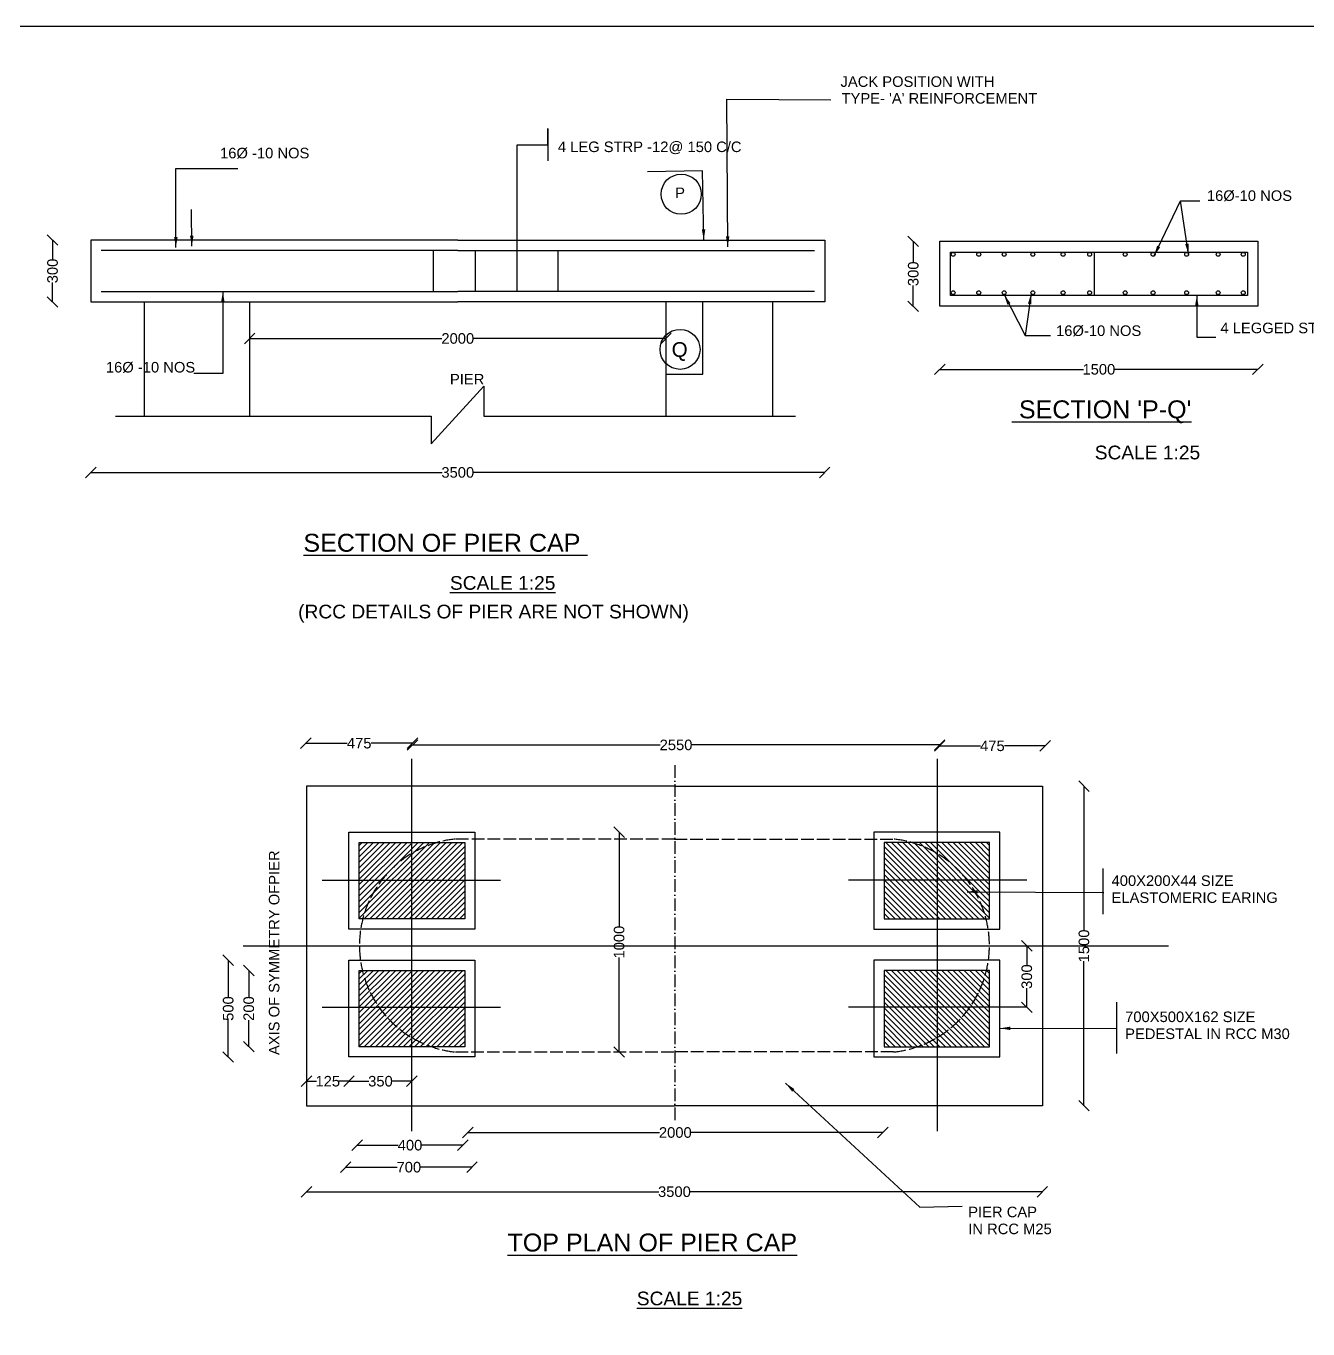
# Model space of a CAD drawing. Header units: millimetres. Extents: x -53240590 to -53219363, y 22122106 to 22136096.
# Drawn here: x -53237387 to -53231313, y 22129919 to 22136096 of the extents above; entities that cross this region are included whole.
import ezdxf

# ---------------------------------------------------------------- set-up
doc = ezdxf.new("R2010")
doc.units = ezdxf.units.MM
doc.header["$MEASUREMENT"] = 0
doc.linetypes.add('ACAD_ISO02W100', pattern=[15, 12, -3])
doc.linetypes.add('ACAD_ISO10W100', pattern=[18, 12, -3, 0, -3])
for name, color, linetype in [('DIMENSION', 7, 'Continuous'), ('DRAWING', 2, 'Continuous'), ('TEXT', 7, 'Continuous')]:
    doc.layers.add(name, color=color, linetype=linetype)
doc.styles.get("Standard").update_dxf_attribs({"font": 'arial.ttf', "height": 50})
doc.dimstyles.get("Standard").update_dxf_attribs({"dimtxt": 50, "dimasz": 50, "dimexe": 0.18, "dimexo": 0.0625, "dimgap": 0.09, "dimtad": 0, "dimdec": 0, "dimzin": 0, "dimdsep": 46, "dimtxsty": 'Standard', "dimblk": 'OBLIQUE', "dimcen": 0.09, "dimse1": 1, "dimse2": 1, "dimadec": 0, "dimazin": 0, "dimtfac": 1, "dimtdec": 0, "dimtofl": 0, "dimtmove": 0, "dimatfit": 3, "dimfxl": 1, "dimtolj": 1, "dimtzin": 0, "dimarcsym": 0})

# ---------------------------------------------------------------- blocks, each defined once
blk = doc.blocks.new('_Oblique')
at = {"color": 0, "linetype": 'ByBlock', "lineweight": -2}
blk.add_line((-0.5, -0.5), (0.5, 0.5), dxfattribs=at)
blk = doc.blocks.new('*D67')
at = {"layer": 'Defpoints', "color": 0, "transparency": 16777216}
for p in [(-53237080, 22135081.4), (-53237261.4, 22134787.6), (-53237080, 22134787.6)]:
    blk.add_point(p, dxfattribs=at)
at = {"layer": 'DIMENSION', "color": 0, "lineweight": -2, "transparency": 16777216}
for p, q in [((-53237261.4, 22135081.4), (-53237261.4, 22134989.7)), ((-53237261.4, 22134787.6), (-53237261.4, 22134879.3))]:
    blk.add_line(p, q, dxfattribs=at)
at = {"layer": 'DIMENSION', "color": 0, "lineweight": -2, "transparency": 16777216, "xscale": 50, "yscale": 50, "zscale": 50}
for p, rotation in [((-53237261.4, 22135081.4), 90), ((-53237261.4, 22134787.6), 270)]:
    blk.add_blockref('_Oblique', p, dxfattribs=dict(at, rotation=rotation))
at = {"layer": 'DIMENSION', "color": 0, "transparency": 16777216, "insert": (-53237261.4, 22134934.5), "char_height": 50, "attachment_point": 5, "rotation": 90}
blk.add_mtext('\\A1;300', dxfattribs=at)
blk = doc.blocks.new('*D68')
at = {"layer": 'Defpoints', "color": 0, "transparency": 16777216}
for p in [(-53236327.7, 22134787.6), (-53234354.8, 22134787.6), (-53236327.7, 22134614.4)]:
    blk.add_point(p, dxfattribs=at)
at = {"layer": 'DIMENSION', "color": 0, "lineweight": -2, "transparency": 16777216}
for p, q in [((-53236327.7, 22134614.4), (-53235416.4, 22134614.4)), ((-53234354.8, 22134614.4), (-53235266.2, 22134614.4))]:
    blk.add_line(p, q, dxfattribs=at)
at = {"layer": 'DIMENSION', "color": 0, "lineweight": -2, "transparency": 16777216, "xscale": 50, "yscale": 50, "zscale": 50, "rotation": 180}
blk.add_blockref('_Oblique', (-53236327.7, 22134614.4), dxfattribs=at)
at = {"layer": 'DIMENSION', "color": 0, "lineweight": -2, "transparency": 16777216, "xscale": 50, "yscale": 50, "zscale": 50}
blk.add_blockref('_Oblique', (-53234354.8, 22134614.4), dxfattribs=at)
at = {"layer": 'DIMENSION', "color": 0, "transparency": 16777216, "insert": (-53235341.3, 22134614.4), "char_height": 50, "attachment_point": 5}
blk.add_mtext('\\A1;2000', dxfattribs=at)
blk = doc.blocks.new('*D69')
at = {"layer": 'Defpoints', "color": 0, "transparency": 16777216}
for p in [(-53237080, 22134787.6), (-53233602.5, 22134787.6), (-53233602.5, 22133979.4)]:
    blk.add_point(p, dxfattribs=at)
at = {"layer": 'DIMENSION', "color": 0, "lineweight": -2, "transparency": 16777216}
for p, q in [((-53237080, 22133979.4), (-53235415.9, 22133979.4)), ((-53233602.5, 22133979.4), (-53235266.6, 22133979.4))]:
    blk.add_line(p, q, dxfattribs=at)
at = {"layer": 'DIMENSION', "color": 0, "lineweight": -2, "transparency": 16777216, "xscale": 50, "yscale": 50, "zscale": 50, "rotation": 180}
blk.add_blockref('_Oblique', (-53237080, 22133979.4), dxfattribs=at)
at = {"layer": 'DIMENSION', "color": 0, "lineweight": -2, "transparency": 16777216, "xscale": 50, "yscale": 50, "zscale": 50}
blk.add_blockref('_Oblique', (-53233602.5, 22133979.4), dxfattribs=at)
at = {"layer": 'DIMENSION', "color": 0, "transparency": 16777216, "insert": (-53235341.3, 22133979.4), "char_height": 50, "attachment_point": 5}
blk.add_mtext('\\A1;3500', dxfattribs=at)
blk = doc.blocks.new('*D70')
at = {"layer": 'Defpoints', "color": 0, "transparency": 16777216}
for p in [(-53233057.1, 22135075.1), (-53233182.9, 22134767.2), (-53233057.1, 22134767.2)]:
    blk.add_point(p, dxfattribs=at)
at = {"layer": 'DIMENSION', "color": 0, "lineweight": -2, "transparency": 16777216}
for p, q in [((-53233182.9, 22135075.1), (-53233182.9, 22134976.4)), ((-53233182.9, 22134767.2), (-53233182.9, 22134866))]:
    blk.add_line(p, q, dxfattribs=at)
at = {"layer": 'DIMENSION', "color": 0, "lineweight": -2, "transparency": 16777216, "xscale": 50, "yscale": 50, "zscale": 50}
for p, rotation in [((-53233182.9, 22135075.1), 90), ((-53233182.9, 22134767.2), 270)]:
    blk.add_blockref('_Oblique', p, dxfattribs=dict(at, rotation=rotation))
at = {"layer": 'DIMENSION', "color": 0, "transparency": 16777216, "insert": (-53233182.9, 22134921.2), "char_height": 50, "attachment_point": 5, "rotation": 90}
blk.add_mtext('\\A1;300', dxfattribs=at)
blk = doc.blocks.new('*D71')
at = {"layer": 'Defpoints', "color": 0, "transparency": 16777216}
for p in [(-53233057.1, 22134767.2), (-53231549.9, 22134767.2), (-53231549.9, 22134468.1)]:
    blk.add_point(p, dxfattribs=at)
at = {"layer": 'DIMENSION', "color": 0, "lineweight": -2, "transparency": 16777216}
for p, q in [((-53233057.1, 22134468.1), (-53232375.8, 22134468.1)), ((-53231549.9, 22134468.1), (-53232231.2, 22134468.1))]:
    blk.add_line(p, q, dxfattribs=at)
at = {"layer": 'DIMENSION', "color": 0, "lineweight": -2, "transparency": 16777216, "xscale": 50, "yscale": 50, "zscale": 50, "rotation": 180}
blk.add_blockref('_Oblique', (-53233057.1, 22134468.1), dxfattribs=at)
at = {"layer": 'DIMENSION', "color": 0, "lineweight": -2, "transparency": 16777216, "xscale": 50, "yscale": 50, "zscale": 50}
blk.add_blockref('_Oblique', (-53231549.9, 22134468.1), dxfattribs=at)
at = {"layer": 'DIMENSION', "color": 0, "transparency": 16777216, "insert": (-53232303.5, 22134468.1), "char_height": 50, "attachment_point": 5}
blk.add_mtext('\\A1;1500', dxfattribs=at)
blk = doc.blocks.new('*D72')
at = {"layer": 'Defpoints', "color": 0, "transparency": 16777216}
for p in [(-53236060.8, 22132704), (-53235556.1, 22132695.8), (-53235556.1, 22132693.8)]:
    blk.add_point(p, dxfattribs=at)
at = {"layer": 'DIMENSION', "color": 0, "lineweight": -2, "transparency": 16777216}
for p, q in [((-53236060.8, 22132695.8), (-53235865, 22132695.8)), ((-53235556.1, 22132695.8), (-53235751.9, 22132695.8))]:
    blk.add_line(p, q, dxfattribs=at)
at = {"layer": 'DIMENSION', "color": 0, "lineweight": -2, "transparency": 16777216, "xscale": 50, "yscale": 50, "zscale": 50, "rotation": 180}
blk.add_blockref('_Oblique', (-53236060.8, 22132695.8), dxfattribs=at)
at = {"layer": 'DIMENSION', "color": 0, "lineweight": -2, "transparency": 16777216, "xscale": 50, "yscale": 50, "zscale": 50}
blk.add_blockref('_Oblique', (-53235556.1, 22132695.8), dxfattribs=at)
at = {"layer": 'DIMENSION', "color": 0, "transparency": 16777216, "insert": (-53235808.4, 22132695.8), "char_height": 50, "attachment_point": 5}
blk.add_mtext('\\A1;475', dxfattribs=at)
blk = doc.blocks.new('*D73')
at = {"layer": 'Defpoints', "color": 0, "transparency": 16777216}
for p in [(-53235556.1, 22132693.8), (-53233058.1, 22132687.6), (-53233058.1, 22132685.5)]:
    blk.add_point(p, dxfattribs=at)
at = {"layer": 'DIMENSION', "color": 0, "lineweight": -2, "transparency": 16777216}
for p, q in [((-53235556.1, 22132687.6), (-53234382.2, 22132687.6)), ((-53233058.1, 22132687.6), (-53234232, 22132687.6))]:
    blk.add_line(p, q, dxfattribs=at)
at = {"layer": 'DIMENSION', "color": 0, "lineweight": -2, "transparency": 16777216, "xscale": 50, "yscale": 50, "zscale": 50, "rotation": 180}
blk.add_blockref('_Oblique', (-53235556.1, 22132687.6), dxfattribs=at)
at = {"layer": 'DIMENSION', "color": 0, "lineweight": -2, "transparency": 16777216, "xscale": 50, "yscale": 50, "zscale": 50}
blk.add_blockref('_Oblique', (-53233058.1, 22132687.6), dxfattribs=at)
at = {"layer": 'DIMENSION', "color": 0, "transparency": 16777216, "insert": (-53234307.1, 22132687.6), "char_height": 50, "attachment_point": 5}
blk.add_mtext('\\A1;2550', dxfattribs=at)
blk = doc.blocks.new('*D74')
at = {"layer": 'Defpoints', "color": 0, "transparency": 16777216}
for p in [(-53232557.5, 22132685.9), (-53233058.1, 22132685.5), (-53232557.5, 22132683.3)]:
    blk.add_point(p, dxfattribs=at)
at = {"layer": 'DIMENSION', "color": 0, "lineweight": -2, "transparency": 16777216}
for p, q in [((-53233058.1, 22132683.3), (-53232864.3, 22132683.3)), ((-53232557.5, 22132683.3), (-53232751.3, 22132683.3))]:
    blk.add_line(p, q, dxfattribs=at)
at = {"layer": 'DIMENSION', "color": 0, "lineweight": -2, "transparency": 16777216, "xscale": 50, "yscale": 50, "zscale": 50, "rotation": 180}
blk.add_blockref('_Oblique', (-53233058.1, 22132683.3), dxfattribs=at)
at = {"layer": 'DIMENSION', "color": 0, "lineweight": -2, "transparency": 16777216, "xscale": 50, "yscale": 50, "zscale": 50}
blk.add_blockref('_Oblique', (-53232557.5, 22132683.3), dxfattribs=at)
at = {"layer": 'DIMENSION', "color": 0, "transparency": 16777216, "insert": (-53232807.8, 22132683.3), "char_height": 50, "attachment_point": 5}
blk.add_mtext('\\A1;475', dxfattribs=at)
blk = doc.blocks.new('*D75')
at = {"layer": 'Defpoints', "color": 0, "transparency": 16777216}
for p in [(-53232571.3, 22132492.4), (-53232571.3, 22130977.6), (-53232374.1, 22130977.6)]:
    blk.add_point(p, dxfattribs=at)
at = {"layer": 'DIMENSION', "color": 0, "lineweight": -2, "transparency": 16777216}
for p, q in [((-53232374.1, 22132492.4), (-53232374.1, 22131807.3)), ((-53232374.1, 22130977.6), (-53232374.1, 22131662.7))]:
    blk.add_line(p, q, dxfattribs=at)
at = {"layer": 'DIMENSION', "color": 0, "lineweight": -2, "transparency": 16777216, "xscale": 50, "yscale": 50, "zscale": 50}
for p, rotation in [((-53232374.1, 22132492.4), 90), ((-53232374.1, 22130977.6), 270)]:
    blk.add_blockref('_Oblique', p, dxfattribs=dict(at, rotation=rotation))
at = {"layer": 'DIMENSION', "color": 0, "transparency": 16777216, "insert": (-53232374.1, 22131735), "char_height": 50, "attachment_point": 5, "rotation": 90}
blk.add_mtext('\\A1;1500', dxfattribs=at)
blk = doc.blocks.new('*D76')
at = {"layer": 'Defpoints', "color": 0, "transparency": 16777216}
for p in [(-53236058.1, 22130977.6), (-53232571.3, 22130977.6), (-53236058.1, 22130569.7)]:
    blk.add_point(p, dxfattribs=at)
at = {"layer": 'DIMENSION', "color": 0, "lineweight": -2, "transparency": 16777216}
for p, q in [((-53236058.1, 22130569.7), (-53234389.3, 22130569.7)), ((-53232571.3, 22130569.7), (-53234240, 22130569.7))]:
    blk.add_line(p, q, dxfattribs=at)
at = {"layer": 'DIMENSION', "color": 0, "lineweight": -2, "transparency": 16777216, "xscale": 50, "yscale": 50, "zscale": 50, "rotation": 180}
blk.add_blockref('_Oblique', (-53236058.1, 22130569.7), dxfattribs=at)
at = {"layer": 'DIMENSION', "color": 0, "lineweight": -2, "transparency": 16777216, "xscale": 50, "yscale": 50, "zscale": 50}
blk.add_blockref('_Oblique', (-53232571.3, 22130569.7), dxfattribs=at)
at = {"layer": 'DIMENSION', "color": 0, "transparency": 16777216, "insert": (-53234314.7, 22130569.7), "char_height": 50, "attachment_point": 5}
blk.add_mtext('\\A1;3500', dxfattribs=at)
blk = doc.blocks.new('*D77')
at = {"layer": 'Defpoints', "color": 0, "transparency": 16777216}
for p in [(-53235293.7, 22130977.6), (-53233327.2, 22130977.6), (-53235293.7, 22130850.3)]:
    blk.add_point(p, dxfattribs=at)
at = {"layer": 'DIMENSION', "color": 0, "lineweight": -2, "transparency": 16777216}
for p, q in [((-53235293.7, 22130850.3), (-53234385.6, 22130850.3)), ((-53233327.2, 22130850.3), (-53234235.4, 22130850.3))]:
    blk.add_line(p, q, dxfattribs=at)
at = {"layer": 'DIMENSION', "color": 0, "lineweight": -2, "transparency": 16777216, "xscale": 50, "yscale": 50, "zscale": 50, "rotation": 180}
blk.add_blockref('_Oblique', (-53235293.7, 22130850.3), dxfattribs=at)
at = {"layer": 'DIMENSION', "color": 0, "lineweight": -2, "transparency": 16777216, "xscale": 50, "yscale": 50, "zscale": 50}
blk.add_blockref('_Oblique', (-53233327.2, 22130850.3), dxfattribs=at)
at = {"layer": 'DIMENSION', "color": 0, "transparency": 16777216, "insert": (-53234310.5, 22130850.3), "char_height": 50, "attachment_point": 5}
blk.add_mtext('\\A1;2000', dxfattribs=at)
blk = doc.blocks.new('*D78')
at = {"layer": 'Defpoints', "color": 0, "transparency": 16777216}
for p in [(-53235872.6, 22130686), (-53235872.6, 22130686), (-53235273.9, 22130688.2)]:
    blk.add_point(p, dxfattribs=at)
at = {"layer": 'DIMENSION', "color": 0, "lineweight": -2, "transparency": 16777216}
for p, q in [((-53235872.6, 22130686), (-53235628.3, 22130686)), ((-53235273.9, 22130686), (-53235518.2, 22130686))]:
    blk.add_line(p, q, dxfattribs=at)
at = {"layer": 'DIMENSION', "color": 0, "lineweight": -2, "transparency": 16777216, "xscale": 50, "yscale": 50, "zscale": 50, "rotation": 180}
blk.add_blockref('_Oblique', (-53235872.6, 22130686), dxfattribs=at)
at = {"layer": 'DIMENSION', "color": 0, "lineweight": -2, "transparency": 16777216, "xscale": 50, "yscale": 50, "zscale": 50}
blk.add_blockref('_Oblique', (-53235273.9, 22130686), dxfattribs=at)
at = {"layer": 'DIMENSION', "color": 0, "transparency": 16777216, "insert": (-53235573.2, 22130686), "char_height": 50, "attachment_point": 5}
blk.add_mtext('\\A1;700', dxfattribs=at)
blk = doc.blocks.new('*D79')
at = {"layer": 'Defpoints', "color": 0, "transparency": 16777216}
for p in [(-53235818.1, 22130799.2), (-53235818.1, 22130790.2), (-53235317, 22130794.7)]:
    blk.add_point(p, dxfattribs=at)
at = {"layer": 'DIMENSION', "color": 0, "lineweight": -2, "transparency": 16777216}
for p, q in [((-53235818.1, 22130790.2), (-53235623.8, 22130790.2)), ((-53235317, 22130790.2), (-53235511.3, 22130790.2))]:
    blk.add_line(p, q, dxfattribs=at)
at = {"layer": 'DIMENSION', "color": 0, "lineweight": -2, "transparency": 16777216, "xscale": 50, "yscale": 50, "zscale": 50, "rotation": 180}
blk.add_blockref('_Oblique', (-53235818.1, 22130790.2), dxfattribs=at)
at = {"layer": 'DIMENSION', "color": 0, "lineweight": -2, "transparency": 16777216, "xscale": 50, "yscale": 50, "zscale": 50}
blk.add_blockref('_Oblique', (-53235317, 22130790.2), dxfattribs=at)
at = {"layer": 'DIMENSION', "color": 0, "transparency": 16777216, "insert": (-53235567.6, 22130790.2), "char_height": 50, "attachment_point": 5}
blk.add_mtext('\\A1;400', dxfattribs=at)
blk = doc.blocks.new('*D80')
at = {"layer": 'Defpoints', "color": 0, "transparency": 16777216}
for p in [(-53235260.2, 22132273.9), (-53235260.2, 22131232.2), (-53234576.7, 22131232.2)]:
    blk.add_point(p, dxfattribs=at)
at = {"layer": 'DIMENSION', "color": 0, "lineweight": -2, "transparency": 16777216}
for p, q in [((-53234576.7, 22132273.9), (-53234576.7, 22131825.3)), ((-53234576.7, 22131232.2), (-53234576.7, 22131680.7))]:
    blk.add_line(p, q, dxfattribs=at)
at = {"layer": 'DIMENSION', "color": 0, "lineweight": -2, "transparency": 16777216, "xscale": 50, "yscale": 50, "zscale": 50}
for p, rotation in [((-53234576.7, 22132273.9), 90), ((-53234576.7, 22131232.2), 270)]:
    blk.add_blockref('_Oblique', p, dxfattribs=dict(at, rotation=rotation))
at = {"layer": 'DIMENSION', "color": 0, "transparency": 16777216, "insert": (-53234576.7, 22131753), "char_height": 50, "attachment_point": 5, "rotation": 90}
blk.add_mtext('\\A1;1000', dxfattribs=at)
blk = doc.blocks.new('*D81')
at = {"layer": 'Defpoints', "color": 0, "transparency": 16777216}
for p in [(-53235856.8, 22131208.7), (-53235558.5, 22131208.7), (-53235856.8, 22131093.4)]:
    blk.add_point(p, dxfattribs=at)
at = {"layer": 'DIMENSION', "color": 0, "lineweight": -2, "transparency": 16777216}
for p, q in [((-53235856.8, 22131093.4), (-53235762.9, 22131093.4)), ((-53235558.5, 22131093.4), (-53235652.4, 22131093.4))]:
    blk.add_line(p, q, dxfattribs=at)
at = {"layer": 'DIMENSION', "color": 0, "lineweight": -2, "transparency": 16777216, "xscale": 50, "yscale": 50, "zscale": 50, "rotation": 180}
blk.add_blockref('_Oblique', (-53235856.8, 22131093.4), dxfattribs=at)
at = {"layer": 'DIMENSION', "color": 0, "lineweight": -2, "transparency": 16777216, "xscale": 50, "yscale": 50, "zscale": 50}
blk.add_blockref('_Oblique', (-53235558.5, 22131093.4), dxfattribs=at)
at = {"layer": 'DIMENSION', "color": 0, "transparency": 16777216, "insert": (-53235707.7, 22131093.4), "char_height": 50, "attachment_point": 5}
blk.add_mtext('\\A1;350', dxfattribs=at)
blk = doc.blocks.new('*D82')
at = {"layer": 'Defpoints', "color": 0, "transparency": 16777216}
for p in [(-53236058.1, 22131093.4), (-53236058.1, 22131093.4), (-53235856.8, 22131093.4)]:
    blk.add_point(p, dxfattribs=at)
at = {"layer": 'DIMENSION', "color": 0, "lineweight": -2, "transparency": 16777216}
for p, q in [((-53236058.1, 22131093.4), (-53236010.6, 22131093.4)), ((-53235856.8, 22131093.4), (-53235904.3, 22131093.4))]:
    blk.add_line(p, q, dxfattribs=at)
at = {"layer": 'DIMENSION', "color": 0, "lineweight": -2, "transparency": 16777216, "xscale": 50, "yscale": 50, "zscale": 50, "rotation": 180}
blk.add_blockref('_Oblique', (-53236058.1, 22131093.4), dxfattribs=at)
at = {"layer": 'DIMENSION', "color": 0, "lineweight": -2, "transparency": 16777216, "xscale": 50, "yscale": 50, "zscale": 50}
blk.add_blockref('_Oblique', (-53235856.8, 22131093.4), dxfattribs=at)
at = {"layer": 'DIMENSION', "color": 0, "transparency": 16777216, "insert": (-53235957.4, 22131093.4), "char_height": 50, "attachment_point": 5}
blk.add_mtext('\\A1;125', dxfattribs=at)
blk = doc.blocks.new('*D188')
at = {"layer": 'Defpoints', "color": 0, "transparency": 16777216}
for p in [(-53236331.6, 22131619), (-53235808.3, 22131619), (-53235808.3, 22131257.2)]:
    blk.add_point(p, dxfattribs=at)
at = {"layer": 'DIMENSION', "color": 0, "lineweight": -2, "transparency": 16777216}
for p, q in [((-53236331.6, 22131619), (-53236331.6, 22131493.8)), ((-53236331.6, 22131257.2), (-53236331.6, 22131382.5))]:
    blk.add_line(p, q, dxfattribs=at)
at = {"layer": 'DIMENSION', "color": 0, "lineweight": -2, "transparency": 16777216, "xscale": 50, "yscale": 50, "zscale": 50}
for p, rotation in [((-53236331.6, 22131619), 90), ((-53236331.6, 22131257.2), 270)]:
    blk.add_blockref('_Oblique', p, dxfattribs=dict(at, rotation=rotation))
at = {"layer": 'DIMENSION', "color": 0, "transparency": 16777216, "insert": (-53236331.6, 22131438.1), "char_height": 50, "attachment_point": 5, "rotation": 90}
blk.add_mtext('\\A1;200', dxfattribs=at)
blk = doc.blocks.new('*D189')
at = {"layer": 'Defpoints', "color": 0, "transparency": 16777216}
for p in [(-53236428.9, 22131667.5), (-53235856.8, 22131667.5), (-53235856.8, 22131208.7)]:
    blk.add_point(p, dxfattribs=at)
at = {"layer": 'DIMENSION', "color": 0, "lineweight": -2, "transparency": 16777216}
for p, q in [((-53236428.9, 22131667.5), (-53236428.9, 22131493.4)), ((-53236428.9, 22131208.7), (-53236428.9, 22131382.9))]:
    blk.add_line(p, q, dxfattribs=at)
at = {"layer": 'DIMENSION', "color": 0, "lineweight": -2, "transparency": 16777216, "xscale": 50, "yscale": 50, "zscale": 50}
for p, rotation in [((-53236428.9, 22131667.5), 90), ((-53236428.9, 22131208.7), 270)]:
    blk.add_blockref('_Oblique', p, dxfattribs=dict(at, rotation=rotation))
at = {"layer": 'DIMENSION', "color": 0, "transparency": 16777216, "insert": (-53236428.9, 22131438.1), "char_height": 50, "attachment_point": 5, "rotation": 90}
blk.add_mtext('\\A1;500', dxfattribs=at)
blk = doc.blocks.new('*D190')
at = {"layer": 'Defpoints', "color": 0, "transparency": 16777216}
for p in [(-53232644.8, 22131735), (-53232644.8, 22131735), (-53232644.8, 22131444)]:
    blk.add_point(p, dxfattribs=at)
at = {"layer": 'DIMENSION', "color": 0, "lineweight": -2, "transparency": 16777216}
for p, q in [((-53232644.8, 22131735), (-53232644.8, 22131644.7)), ((-53232644.8, 22131444), (-53232644.8, 22131534.3))]:
    blk.add_line(p, q, dxfattribs=at)
at = {"layer": 'DIMENSION', "color": 0, "lineweight": -2, "transparency": 16777216, "xscale": 50, "yscale": 50, "zscale": 50}
for p, rotation in [((-53232644.8, 22131735), 90), ((-53232644.8, 22131444), 270)]:
    blk.add_blockref('_Oblique', p, dxfattribs=dict(at, rotation=rotation))
at = {"layer": 'DIMENSION', "color": 0, "transparency": 16777216, "insert": (-53232644.8, 22131589.5), "char_height": 50, "attachment_point": 5, "rotation": 90}
blk.add_mtext('\\A1;300', dxfattribs=at)

msp = doc.modelspace()

# ---------------------------------------------------------------- hatches: boundary and pattern name
at = {"layer": 'DRAWING'}
h = msp.add_hatch(dxfattribs=at)
h.set_pattern_fill('ANSI31', color=0, scale=150, style=0)
h.set_pattern_definition([(45, (0, 0), (-13.258252147, 13.258252147), [])])
h.paths.add_polyline_path([(-53235808.3, 22132225.4), (-53235308.6, 22132225.4), (-53235308.6, 22131863.6), (-53235808.3, 22131863.6)])
h = msp.add_hatch(dxfattribs=at)
h.set_pattern_fill('ANSI31', color=0, scale=150, style=0)
h.set_pattern_definition([(135, (-106468629.332, 0), (13.258252147, 13.258252147), [])])
h.paths.add_polyline_path([(-53232821, 22132225.4), (-53233320.7, 22132225.4), (-53233320.7, 22131863.6), (-53232821, 22131863.6)])
h = msp.add_hatch(dxfattribs=at)
h.set_pattern_fill('ANSI31', color=0, scale=150, style=0)
h.set_pattern_definition([(45, (0, -606.32), (-13.258252147, 13.258252147), [])])
h.paths.add_polyline_path([(-53235808.3, 22131619), (-53235308.6, 22131619), (-53235308.6, 22131257.2), (-53235808.3, 22131257.2)])
h = msp.add_hatch(dxfattribs=at)
h.set_pattern_fill('ANSI31', color=0, scale=150, style=0)
h.set_pattern_definition([(135, (-106468629.332, -606.32), (13.258252147, 13.258252147), [])])
h.paths.add_polyline_path([(-53232821, 22131619), (-53233320.7, 22131619), (-53233320.7, 22131257.2), (-53232821, 22131257.2)])

# ---------------------------------------------------------------- linework, layer by layer
at = {"layer": 'DIMENSION', "color": 0}
msp.add_lwpolyline([(-53219365.6, 22122105.7), (-53240589.9, 22122105.7), (-53240589.9, 22136095.6), (-53219365.6, 22136095.6)], close=True, dxfattribs=at)
for points in [[(-53235059.4, 22134836.8), (-53235059.4, 22135533.1), (-53234914.4, 22135533.1), (-53234914.4, 22135610.1), (-53234914.4, 22135456.1)], [(-53235458.1, 22135032.2), (-53235458.1, 22134836.8)], [(-53235258.7, 22135032.2), (-53235258.7, 22134836.8)], [(-53234865.9, 22134836.8), (-53234865.9, 22135032.2)], [(-53236827.3, 22134787.6), (-53236827.3, 22134246.2)], [(-53234354.8, 22134445.9), (-53234180.5, 22134445.9), (-53234180.5, 22134787.6)], [(-53233848.1, 22134246.2), (-53233848.1, 22134787.6)], [(-53232283.9, 22132102.2), (-53232283.9, 22131885.3)], [(-53232219.4, 22131467.8), (-53232219.4, 22131225.6)]]:
    msp.add_lwpolyline(points, dxfattribs=at)
for centre, radius in [((-53234282.7, 22135298.6), 95.1), ((-53234288, 22134562.9), 94.7)]:
    msp.add_circle(centre, radius, dxfattribs=at)
at = {"layer": 'DRAWING', "color": 0}
for points in [[(-53235341.3, 22135081.4), (-53237080, 22135081.4), (-53237080, 22134787.6), (-53235341.3, 22134787.6)], [(-53235341.3, 22135081.4), (-53233602.5, 22135081.4), (-53233602.5, 22134787.6), (-53235341.3, 22134787.6)], [(-53235341.3, 22135032.2), (-53237030.9, 22135032.2)], [(-53235341.3, 22135032.2), (-53233651.7, 22135032.2)], [(-53232326.5, 22135024.5), (-53232326.5, 22134818.3)], [(-53237030.9, 22134836.8), (-53235341.3, 22134836.8)], [(-53236327.7, 22134787.6), (-53236327.7, 22134246.2)], [(-53233651.7, 22134836.8), (-53235341.3, 22134836.8)], [(-53234354.8, 22134787.6), (-53234354.8, 22134246.2)], [(-53236963.9, 22134246.2), (-53235467.9, 22134246.2), (-53235467.9, 22134115.9), (-53235218.6, 22134389.1), (-53235218.6, 22134246.2), (-53233740.9, 22134246.2)], [(-53235560.1, 22132621.4), (-53235560.1, 22130856.7)], [(-53233069.3, 22132621.4), (-53233069.3, 22130856.7)], [(-53234314.7, 22132492.4), (-53236058.1, 22132492.4), (-53236058.1, 22130977.6), (-53234314.7, 22130977.6)], [(-53234314.7, 22132492.4), (-53232571.3, 22132492.4), (-53232571.3, 22130977.6), (-53234314.7, 22130977.6)], [(-53235984.6, 22132046.1), (-53235138.9, 22132046.1)], [(-53232644.8, 22132046.1), (-53233490.5, 22132046.1)], [(-53236357.6, 22131735), (-53231972.9, 22131735)], [(-53235984.6, 22131444), (-53235138.9, 22131444)], [(-53232644.8, 22131444), (-53233490.5, 22131444)]]:
    msp.add_lwpolyline(points, dxfattribs=at)
for points in [[(-53233057.1, 22135075.1), (-53231549.9, 22135075.1), (-53231549.9, 22134767.2), (-53233057.1, 22134767.2)], [(-53233006.4, 22135024.5), (-53231599.7, 22135024.5), (-53231599.7, 22134818.3), (-53233006.4, 22134818.3)], [(-53235856.8, 22132273.9), (-53235260.2, 22132273.9), (-53235260.2, 22131815.1), (-53235856.8, 22131815.1)], [(-53232772.5, 22132273.9), (-53233369.2, 22132273.9), (-53233369.2, 22131815.1), (-53232772.5, 22131815.1)], [(-53235808.3, 22132225.4), (-53235308.6, 22132225.4), (-53235308.6, 22131863.6), (-53235808.3, 22131863.6)], [(-53232821, 22132225.4), (-53233320.7, 22132225.4), (-53233320.7, 22131863.6), (-53232821, 22131863.6)], [(-53235856.8, 22131667.5), (-53235260.2, 22131667.5), (-53235260.2, 22131208.7), (-53235856.8, 22131208.7)], [(-53232772.5, 22131667.5), (-53233369.2, 22131667.5), (-53233369.2, 22131208.7), (-53232772.5, 22131208.7)], [(-53235808.3, 22131619), (-53235308.6, 22131619), (-53235308.6, 22131257.2), (-53235808.3, 22131257.2)], [(-53232821, 22131619), (-53233320.7, 22131619), (-53233320.7, 22131257.2), (-53232821, 22131257.2)]]:
    msp.add_lwpolyline(points, close=True, dxfattribs=at)
at = {"layer": 'DRAWING', "color": 0, "linetype": 'ACAD_ISO10W100', "ltscale": 5}
msp.add_lwpolyline([(-53234312.9, 22132591.3), (-53234312.9, 22130896.7)], dxfattribs=at)
at = {"layer": 'DRAWING', "color": 0, "linetype": 'ACAD_ISO02W100', "ltscale": 5}
for points in [[(-53234314.7, 22132241.7), (-53235352.8, 22132241.7, 0.900632), (-53235352.8, 22131232.2), (-53234314.7, 22131232.2)], [(-53234314.7, 22132241.7), (-53233276.6, 22132241.7, -0.900632), (-53233276.6, 22131232.2), (-53234314.7, 22131232.2)]]:
    msp.add_lwpolyline(points, format="xyb", dxfattribs=at)
at = {"layer": 'DRAWING', "color": 0}
for centre in [(-53232993.6, 22135013.4), (-53232872.6, 22135013.4), (-53232752.4, 22135013.4), (-53232616.1, 22135013.4), (-53232473, 22135013.4), (-53232347.2, 22135013.4), (-53232178.6, 22135013.4), (-53232046.5, 22135013.4), (-53231887.8, 22135013.4), (-53231738.1, 22135013.4), (-53231619.3, 22135013.4), (-53232993.6, 22134831.4), (-53232872.6, 22134831.4), (-53232752.4, 22134831.4), (-53232616.1, 22134831.4), (-53232473, 22134831.4), (-53232347.2, 22134831.4), (-53232178.6, 22134831.4), (-53232046.5, 22134831.4), (-53231887.8, 22134831.4), (-53231738.1, 22134831.4), (-53231619.3, 22134831.4)]:
    msp.add_circle(centre, 9.08, dxfattribs=at)

# ---------------------------------------------------------------- texts
at = {"layer": 'TEXT', "color": 0}
for s, height, p in [('JACK POSITION WITH ', 50, (-53233527.7, 22135807.3)), ("TYPE- 'A' REINFORCEMENT", 50, (-53233522.7, 22135728)), ('4 LEG STRP -12@ 150 C/C', 50, (-53234867.1, 22135498.2)), ('16Ø -10 NOS', 50, (-53236467.7, 22135468.5)), ('P', 50, (-53234311.1, 22135280)), ('16Ø-10 NOS', 50, (-53231791.6, 22135266.7)), ('16Ø-10 NOS', 50, (-53232506.2, 22134626.4)), ('4 LEGGED STRP-12Ø @ 150 C/C', 50, (-53231727.4, 22134639.5)), ('Q', 70, (-53234327.9, 22134527.2)), ('16Ø -10 NOS', 50, (-53237008.7, 22134453.3)), ('PIER', 50, (-53235378.4, 22134396.5)), ("%%U SECTION 'P-Q'", 85, (-53232715.3, 22134236.1)), ('SCALE 1:25', 65, (-53232323.1, 22134041.6)), ('%%USECTION OF PIER CAP ', 85, (-53236072.8, 22133603.6)), ('%%USCALE 1:25', 65, (-53235378.4, 22133423.2)), ('(RCC DETAILS OF PIER ARE NOT SHOWN)', 65, (-53236097.7, 22133287.6)), ('400X200X44 SIZE ', 50, (-53232243.3, 22132019.4)), ('ELASTOMERIC EARING', 50, (-53232243.3, 22131939)), ('700X500X162 SIZE ', 50, (-53232178.9, 22131374)), ('PEDESTAL IN RCC M30', 50, (-53232178.9, 22131293.6)), ('PIER CAP ', 50, (-53232922.5, 22130448.9)), ('IN RCC M25', 50, (-53232922.5, 22130368.6)), ('%%UTOP PLAN OF PIER CAP', 85, (-53235105.7, 22130286.5)), ('%%USCALE 1:25', 65, (-53234493, 22130031.4))]:
    msp.add_text(s, height=height, dxfattribs=at).set_placement(p)
msp.add_text('AXIS OF SYMMETRY OFPIER', height=50, rotation=90, dxfattribs=at).set_placement((-53236186.5, 22131217.7))

# ---------------------------------------------------------------- dimensions: what is measured, and where the dimension line sits
at = {"layer": 'DIMENSION', "color": 0}
for base, p1, p2, text, picture, middle in [((-53237261.4, 22134787.6), (-53237080, 22135081.4), (-53237080, 22134787.6), '300', '*D67', (-53237261.4, 22134934.5)), ((-53233182.9, 22134767.2), (-53233057.1, 22135075.1), (-53233057.1, 22134767.2), '300', '*D70', (-53233182.9, 22134921.2)), ((-53232374.1, 22130977.6), (-53232571.3, 22132492.4), (-53232571.3, 22130977.6), '1500', '*D75', (-53232374.1, 22131735)), ((-53234576.7, 22131232.2), (-53235260.2, 22132273.9), (-53235260.2, 22131232.2), '1000', '*D80', (-53234576.7, 22131753)), ((-53236428.9, 22131667.5), (-53235856.8, 22131208.7), (-53235856.8, 22131667.5), '500', '*D189', (-53236428.9, 22131438.1)), ((-53236331.6, 22131619), (-53235808.3, 22131257.2), (-53235808.3, 22131619), '200', '*D188', (-53236331.6, 22131438.1))]:
    dim = msp.add_linear_dim(base=base, p1=p1, p2=p2, angle=90, text=text, dimstyle='Standard', dxfattribs=at)
    dim.commit()
    dim.dimension.update_dxf_attribs({"geometry": picture, "text_midpoint": middle})
for base, p1, p2, text, picture, middle in [((-53233602.5, 22133979.4), (-53237080, 22134787.6), (-53233602.5, 22134787.6), '3500', '*D69', (-53235341.3, 22133979.4)), ((-53236327.7, 22134614.4), (-53234354.8, 22134787.6), (-53236327.7, 22134787.6), '2000', '*D68', (-53235341.3, 22134614.4)), ((-53231549.9, 22134468.1), (-53233057.1, 22134767.2), (-53231549.9, 22134767.2), '1500', '*D71', (-53232303.5, 22134468.1)), ((-53235556.1, 22132695.8), (-53236060.8, 22132704), (-53235556.1, 22132693.8), '475', '*D72', (-53235808.4, 22132695.8)), ((-53233058.1, 22132687.6), (-53235556.1, 22132693.8), (-53233058.1, 22132685.5), '2550', '*D73', (-53234307.1, 22132687.6)), ((-53232557.5, 22132683.3), (-53233058.1, 22132685.5), (-53232557.5, 22132685.9), '475', '*D74', (-53232807.8, 22132683.3)), ((-53235856.8, 22131093.4), (-53235558.5, 22131208.7), (-53235856.8, 22131208.7), '350', '*D81', (-53235707.7, 22131093.4)), ((-53236058.1, 22131093.4), (-53235856.8, 22131093.4), (-53236058.1, 22131093.4), '125', '*D82', (-53235957.4, 22131093.4)), ((-53236058.1, 22130569.7), (-53232571.3, 22130977.6), (-53236058.1, 22130977.6), '3500', '*D76', (-53234314.7, 22130569.7)), ((-53235293.7, 22130850.3), (-53233327.2, 22130977.6), (-53235293.7, 22130977.6), '2000', '*D77', (-53234310.5, 22130850.3)), ((-53235818.1, 22130790.2), (-53235317, 22130794.7), (-53235818.1, 22130799.2), '400', '*D79', (-53235567.6, 22130790.2)), ((-53235872.6, 22130686), (-53235273.9, 22130688.2), (-53235872.6, 22130686), '700', '*D78', (-53235573.2, 22130686))]:
    dim = msp.add_linear_dim(base=base, p1=p1, p2=p2, text=text, dimstyle='Standard', dxfattribs=at)
    dim.commit()
    dim.dimension.update_dxf_attribs({"geometry": picture, "text_midpoint": middle})
dim = msp.add_aligned_dim(p1=(-53232644.8, 22131444), p2=(-53232644.8, 22131735), distance=0, text='300', dimstyle='Standard', dxfattribs=at)
dim.commit()
dim.dimension.update_dxf_attribs({"geometry": '*D190', "text_midpoint": (-53232644.8, 22131589.5)})

# ---------------------------------------------------------------- leaders
for points in [[(-53234062.1, 22135048.9), (-53234066, 22135748.8), (-53233572.8, 22135746)], [(-53236677.2, 22135045.5), (-53236677.2, 22135420), (-53236383.2, 22135420)], [(-53234175.7, 22135081.4), (-53234180.9, 22135409), (-53234442.6, 22135405.1)], [(-53236601.3, 22135051.5), (-53236603.1, 22135225.5)], [(-53232041.8, 22135005.7), (-53231916.8, 22135266.8), (-53231825, 22135266.8)], [(-53231878.7, 22135013.4), (-53231916.8, 22135266.8)], [(-53236454.6, 22134836.8), (-53236454.6, 22134447.9), (-53236591.4, 22134447.9)], [(-53232752.4, 22134822.3), (-53232652.7, 22134629.2), (-53232533.3, 22134629.2)], [(-53232624.3, 22134827.6), (-53232652.7, 22134629.2)], [(-53231839.5, 22134818.3), (-53231838.8, 22134621.4), (-53231748.9, 22134621.4)], [(-53232927.1, 22131991.6), (-53232280.7, 22131987.7)], [(-53232772.5, 22131344.2), (-53232220, 22131345.8)], [(-53233788.1, 22131084.3), (-53233152.3, 22130496.8), (-53232951, 22130500.9)]]:
    msp.add_leader(points, dimstyle='Standard', override={"dimgap": 0.09, "dimtad": 0}, dxfattribs=at)

doc.saveas('drawing.dxf')
